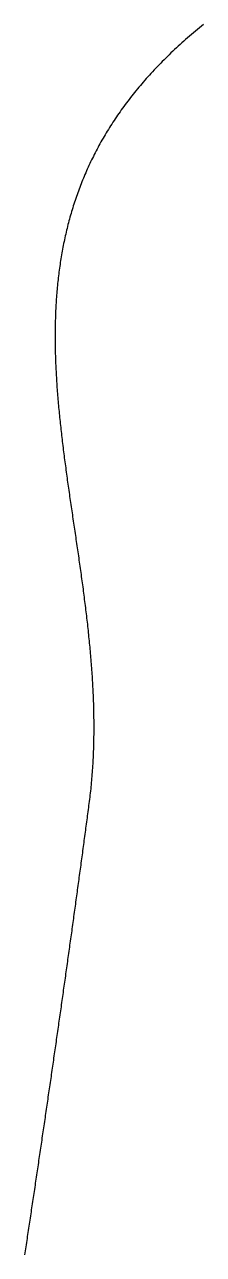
# Model space of a CAD drawing. Header units: metres. Extents: x -47 to 47, y -108 to 108.
# Drawn here: x -4.33 to 0, y -14.98 to 14.69 of the extents above; entities that cross this region are included whole.
import ezdxf

# ---------------------------------------------------------------- set-up
doc = ezdxf.new("R2010")
doc.units = ezdxf.units.M

msp = doc.modelspace()

# ---------------------------------------------------------------- linework, layer by layer
for points in [[(0, 14.689), (-0.05, 14.65), (-0.099, 14.61), (-0.148, 14.57), (-0.196, 14.53), (-0.244, 14.49), (-0.291, 14.45), (-0.338, 14.41), (-0.385, 14.369), (-0.431, 14.329), (-0.477, 14.289), (-0.522, 14.248), (-0.567, 14.208), (-0.612, 14.167), (-0.656, 14.127), (-0.7, 14.086), (-0.743, 14.046), (-0.786, 14.005), (-0.828, 13.964), (-0.871, 13.923), (-0.912, 13.882), (-0.954, 13.841), (-0.995, 13.8), (-1.035, 13.759), (-1.075, 13.718), (-1.115, 13.677), (-1.154, 13.636), (-1.193, 13.595), (-1.232, 13.553), (-1.27, 13.512), (-1.308, 13.471), (-1.346, 13.429), (-1.383, 13.388), (-1.419, 13.346), (-1.456, 13.304), (-1.492, 13.263), (-1.527, 13.221), (-1.562, 13.179), (-1.597, 13.137), (-1.632, 13.095), (-1.666, 13.054), (-1.7, 13.012), (-1.733, 12.969), (-1.766, 12.927), (-1.799, 12.885), (-1.831, 12.843), (-1.863, 12.801), (-1.895, 12.759), (-1.926, 12.716), (-1.957, 12.674), (-1.987, 12.631), (-2.018, 12.589), (-2.047, 12.546), (-2.077, 12.504), (-2.106, 12.461), (-2.135, 12.418), (-2.163, 12.376), (-2.192, 12.333), (-2.219, 12.29), (-2.247, 12.247), (-2.274, 12.204), (-2.301, 12.161), (-2.327, 12.118), (-2.353, 12.075), (-2.379, 12.032), (-2.405, 11.989), (-2.43, 11.946), (-2.455, 11.902), (-2.479, 11.859), (-2.504, 11.816), (-2.527, 11.772), (-2.551, 11.729), (-2.574, 11.685), (-2.597, 11.642), (-2.62, 11.598), (-2.642, 11.555), (-2.664, 11.511), (-2.686, 11.467), (-2.707, 11.424), (-2.729, 11.38), (-2.749, 11.336), (-2.77, 11.292), (-2.79, 11.248), (-2.81, 11.204), (-2.83, 11.16), (-2.849, 11.116), (-2.868, 11.072), (-2.887, 11.028), (-2.905, 10.983), (-2.923, 10.939), (-2.941, 10.895), (-2.959, 10.85), (-2.976, 10.806), (-2.993, 10.762), (-3.01, 10.717), (-3.026, 10.673), (-3.043, 10.628), (-3.059, 10.584), (-3.074, 10.539), (-3.09, 10.494), (-3.105, 10.449), (-3.12, 10.405), (-3.134, 10.36), (-3.148, 10.315), (-3.163, 10.27), (-3.176, 10.225), (-3.19, 10.18), (-3.203, 10.135), (-3.216, 10.09), (-3.229, 10.045), (-3.241, 10), (-3.254, 9.955), (-3.266, 9.91), (-3.277, 9.864), (-3.289, 9.819), (-3.3, 9.774), (-3.311, 9.728), (-3.322, 9.683), (-3.333, 9.637), (-3.343, 9.592), (-3.353, 9.546), (-3.363, 9.501), (-3.372, 9.455), (-3.382, 9.41), (-3.391, 9.364), (-3.4, 9.318), (-3.409, 9.272), (-3.417, 9.227), (-3.425, 9.181), (-3.433, 9.135), (-3.441, 9.089), (-3.449, 9.043), (-3.456, 8.997), (-3.463, 8.951), (-3.47, 8.905), (-3.477, 8.859), (-3.483, 8.813), (-3.489, 8.767), (-3.496, 8.721), (-3.501, 8.674), (-3.507, 8.628), (-3.513, 8.582), (-3.518, 8.535), (-3.523, 8.489), (-3.528, 8.443), (-3.532, 8.396), (-3.537, 8.35), (-3.541, 8.303), (-3.545, 8.257), (-3.549, 8.21), (-3.553, 8.163), (-3.556, 8.117), (-3.56, 8.07), (-3.563, 8.023), (-3.566, 7.977), (-3.569, 7.93), (-3.571, 7.883), (-3.574, 7.836), (-3.576, 7.789), (-3.578, 7.742), (-3.58, 7.695), (-3.582, 7.648), (-3.583, 7.601), (-3.584, 7.554), (-3.586, 7.507), (-3.587, 7.46), (-3.588, 7.413), (-3.588, 7.366), (-3.589, 7.319), (-3.589, 7.271), (-3.59, 7.224), (-3.59, 7.177), (-3.59, 7.129), (-3.589, 7.082), (-3.589, 7.035), (-3.589, 6.987), (-3.588, 6.94), (-3.587, 6.892), (-3.586, 6.845), (-3.585, 6.797), (-3.584, 6.75), (-3.583, 6.702), (-3.581, 6.655), (-3.579, 6.607), (-3.578, 6.559), (-3.576, 6.511), (-3.574, 6.464), (-3.572, 6.416), (-3.569, 6.368), (-3.567, 6.32), (-3.564, 6.272), (-3.562, 6.225), (-3.559, 6.177), (-3.556, 6.129), (-3.553, 6.081), (-3.55, 6.033), (-3.546, 5.985), (-3.543, 5.937), (-3.54, 5.889), (-3.536, 5.841), (-3.532, 5.792), (-3.529, 5.744), (-3.525, 5.696), (-3.521, 5.648), (-3.516, 5.6), (-3.512, 5.551), (-3.508, 5.503), (-3.503, 5.455), (-3.499, 5.407), (-3.494, 5.358), (-3.49, 5.31), (-3.485, 5.261), (-3.48, 5.213), (-3.475, 5.165), (-3.47, 5.116), (-3.465, 5.068), (-3.46, 5.019), (-3.454, 4.97), (-3.449, 4.922), (-3.443, 4.873), (-3.438, 4.825), (-3.432, 4.776), (-3.427, 4.727), (-3.421, 4.679), (-3.415, 4.63), (-3.409, 4.581), (-3.403, 4.533), (-3.397, 4.484), (-3.391, 4.435), (-3.385, 4.386), (-3.379, 4.337), (-3.372, 4.288), (-3.366, 4.24), (-3.36, 4.191), (-3.353, 4.142), (-3.347, 4.093), (-3.34, 4.044), (-3.333, 3.995), (-3.327, 3.946), (-3.32, 3.897), (-3.313, 3.848), (-3.307, 3.799), (-3.3, 3.75), (-3.293, 3.7), (-3.286, 3.651), (-3.279, 3.602), (-3.272, 3.553), (-3.265, 3.504), (-3.258, 3.455), (-3.251, 3.405), (-3.244, 3.356), (-3.237, 3.307), (-3.23, 3.258), (-3.222, 3.208), (-3.215, 3.159), (-3.208, 3.11), (-3.201, 3.06), (-3.194, 3.011), (-3.186, 2.962), (-3.179, 2.912), (-3.172, 2.863), (-3.164, 2.813), (-3.157, 2.764), (-3.15, 2.714), (-3.142, 2.665), (-3.135, 2.616), (-3.128, 2.566), (-3.12, 2.516), (-3.113, 2.467), (-3.106, 2.417), (-3.098, 2.368), (-3.091, 2.318), (-3.084, 2.269), (-3.076, 2.219), (-3.069, 2.169), (-3.062, 2.12), (-3.055, 2.07), (-3.047, 2.02), (-3.04, 1.971), (-3.033, 1.921), (-3.026, 1.871), (-3.018, 1.821), (-3.011, 1.772), (-3.004, 1.722), (-2.997, 1.672), (-2.99, 1.622), (-2.983, 1.573), (-2.976, 1.523), (-2.969, 1.473), (-2.962, 1.423), (-2.955, 1.373), (-2.948, 1.323), (-2.941, 1.274), (-2.934, 1.224), (-2.928, 1.174), (-2.921, 1.124), (-2.914, 1.074), (-2.908, 1.024), (-2.901, 0.974), (-2.895, 0.924), (-2.888, 0.874), (-2.882, 0.824), (-2.875, 0.774), (-2.869, 0.724), (-2.863, 0.674), (-2.857, 0.624), (-2.85, 0.574), (-2.844, 0.524), (-2.838, 0.474), (-2.832, 0.424), (-2.827, 0.374), (-2.821, 0.324), (-2.815, 0.274), (-2.809, 0.224), (-2.804, 0.174), (-2.798, 0.123), (-2.793, 0.073), (-2.787, 0.023), (-2.782, -0.027), (-2.777, -0.077), (-2.772, -0.127), (-2.767, -0.177), (-2.762, -0.228), (-2.757, -0.278), (-2.752, -0.328), (-2.748, -0.378), (-2.743, -0.428), (-2.739, -0.478), (-2.734, -0.529), (-2.73, -0.579), (-2.726, -0.629), (-2.722, -0.679), (-2.718, -0.729), (-2.714, -0.78), (-2.71, -0.83), (-2.706, -0.88), (-2.703, -0.93), (-2.699, -0.981), (-2.696, -1.031), (-2.693, -1.081), (-2.69, -1.131), (-2.687, -1.182), (-2.684, -1.232), (-2.681, -1.282), (-2.679, -1.333), (-2.676, -1.383), (-2.674, -1.433), (-2.672, -1.483), (-2.669, -1.534), (-2.667, -1.584), (-2.666, -1.634), (-2.664, -1.685), (-2.662, -1.735), (-2.661, -1.785), (-2.66, -1.836), (-2.658, -1.886), (-2.657, -1.936), (-2.656, -1.987), (-2.656, -2.037), (-2.655, -2.087), (-2.655, -2.138), (-2.654, -2.188), (-2.654, -2.238), (-2.654, -2.288), (-2.654, -2.339), (-2.655, -2.389), (-2.655, -2.439), (-2.656, -2.49), (-2.657, -2.54), (-2.658, -2.59), (-2.659, -2.641), (-2.66, -2.691), (-2.662, -2.741), (-2.663, -2.792), (-2.665, -2.842), (-2.667, -2.892), (-2.669, -2.943), (-2.671, -2.993), (-2.674, -3.043), (-2.677, -3.094), (-2.68, -3.144), (-2.683, -3.194), (-2.686, -3.245), (-2.689, -3.295), (-2.693, -3.345), (-2.697, -3.396), (-2.701, -3.446), (-2.705, -3.496), (-2.709, -3.546), (-2.714, -3.597), (-2.718, -3.647), (-2.723, -3.697), (-2.728, -3.748), (-2.734, -3.798), (-2.739, -3.848), (-2.745, -3.898), (-2.751, -3.949), (-2.757, -3.999), (-2.764, -4.049), (-2.77, -4.1)], [(0, 14.689), (0, 14.689)], [(-2.77, -4.1), (-2.777, -4.149), (-2.783, -4.199), (-2.79, -4.248), (-2.797, -4.298), (-2.803, -4.347), (-2.81, -4.397), (-2.817, -4.446), (-2.823, -4.496), (-2.83, -4.545), (-2.836, -4.595), (-2.843, -4.644), (-2.85, -4.694), (-2.856, -4.743), (-2.863, -4.793), (-2.87, -4.843), (-2.876, -4.892), (-2.883, -4.942), (-2.89, -4.991), (-2.896, -5.041), (-2.903, -5.09), (-2.91, -5.14), (-2.917, -5.189), (-2.923, -5.239), (-2.93, -5.288), (-2.937, -5.338), (-2.943, -5.387), (-2.95, -5.437), (-2.957, -5.486), (-2.964, -5.536), (-2.97, -5.585), (-2.977, -5.635), (-2.984, -5.685), (-2.991, -5.734), (-2.997, -5.784), (-3.004, -5.833), (-3.011, -5.883), (-3.018, -5.932), (-3.024, -5.982), (-3.031, -6.031), (-3.038, -6.081), (-3.045, -6.13), (-3.052, -6.18), (-3.058, -6.229), (-3.065, -6.279), (-3.072, -6.328), (-3.079, -6.378), (-3.086, -6.427), (-3.092, -6.477), (-3.099, -6.526), (-3.106, -6.576), (-3.113, -6.625), (-3.12, -6.675), (-3.127, -6.724), (-3.133, -6.774), (-3.14, -6.824), (-3.147, -6.873), (-3.154, -6.923), (-3.161, -6.972), (-3.168, -7.022), (-3.175, -7.071), (-3.182, -7.121), (-3.188, -7.17), (-3.195, -7.22), (-3.202, -7.269), (-3.209, -7.319), (-3.216, -7.368), (-3.223, -7.418), (-3.23, -7.467), (-3.237, -7.517), (-3.244, -7.566), (-3.251, -7.616), (-3.257, -7.665), (-3.264, -7.715), (-3.271, -7.764), (-3.278, -7.814), (-3.285, -7.863), (-3.292, -7.913), (-3.299, -7.962), (-3.306, -8.012), (-3.313, -8.061), (-3.32, -8.111), (-3.327, -8.16), (-3.334, -8.21), (-3.341, -8.259), (-3.348, -8.309), (-3.355, -8.358), (-3.362, -8.408), (-3.369, -8.457), (-3.376, -8.507), (-3.383, -8.556), (-3.39, -8.606), (-3.397, -8.655), (-3.404, -8.705), (-3.411, -8.754), (-3.418, -8.804), (-3.425, -8.853), (-3.432, -8.903), (-3.439, -8.953), (-3.446, -9.002), (-3.453, -9.052), (-3.46, -9.101), (-3.467, -9.151), (-3.475, -9.2), (-3.482, -9.25), (-3.489, -9.299), (-3.496, -9.349), (-3.503, -9.398), (-3.51, -9.448), (-3.517, -9.497), (-3.524, -9.547), (-3.531, -9.596), (-3.538, -9.646), (-3.545, -9.695), (-3.553, -9.745), (-3.56, -9.794), (-3.567, -9.844), (-3.574, -9.893), (-3.581, -9.943), (-3.588, -9.992), (-3.595, -10.042), (-3.602, -10.091), (-3.61, -10.141), (-3.617, -10.19), (-3.624, -10.239), (-3.631, -10.289), (-3.638, -10.338), (-3.645, -10.388), (-3.653, -10.437), (-3.66, -10.487), (-3.667, -10.536), (-3.674, -10.586), (-3.681, -10.635), (-3.688, -10.685), (-3.696, -10.734), (-3.703, -10.784), (-3.71, -10.833), (-3.717, -10.883), (-3.724, -10.932), (-3.732, -10.982), (-3.739, -11.031), (-3.746, -11.081), (-3.753, -11.13), (-3.761, -11.18), (-3.768, -11.229), (-3.775, -11.279), (-3.782, -11.328), (-3.789, -11.378), (-3.797, -11.427), (-3.804, -11.477), (-3.811, -11.526), (-3.818, -11.576), (-3.826, -11.625), (-3.833, -11.675), (-3.84, -11.724), (-3.848, -11.774), (-3.855, -11.823), (-3.862, -11.873), (-3.869, -11.922), (-3.877, -11.972), (-3.884, -12.021), (-3.891, -12.071), (-3.899, -12.12), (-3.906, -12.17), (-3.913, -12.219), (-3.921, -12.269), (-3.928, -12.318), (-3.935, -12.368), (-3.942, -12.417), (-3.95, -12.466), (-3.957, -12.516), (-3.964, -12.565), (-3.972, -12.615), (-3.979, -12.664), (-3.987, -12.714), (-3.994, -12.763), (-4.001, -12.813), (-4.009, -12.862), (-4.016, -12.912), (-4.023, -12.961), (-4.031, -13.011), (-4.038, -13.06), (-4.045, -13.11), (-4.053, -13.159), (-4.06, -13.209), (-4.068, -13.258), (-4.075, -13.308), (-4.082, -13.357), (-4.09, -13.407), (-4.097, -13.456), (-4.105, -13.506), (-4.112, -13.555), (-4.119, -13.604), (-4.127, -13.654), (-4.134, -13.703), (-4.142, -13.753), (-4.149, -13.802), (-4.157, -13.852), (-4.164, -13.901), (-4.171, -13.951), (-4.179, -14), (-4.186, -14.05), (-4.194, -14.099), (-4.201, -14.149), (-4.209, -14.198), (-4.216, -14.248), (-4.224, -14.297), (-4.231, -14.347), (-4.239, -14.396), (-4.246, -14.446), (-4.253, -14.495), (-4.261, -14.544), (-4.268, -14.594), (-4.276, -14.643), (-4.283, -14.693), (-4.291, -14.742), (-4.298, -14.792), (-4.306, -14.841), (-4.313, -14.891), (-4.321, -14.94), (-4.328, -14.99)]]:
    msp.add_lwpolyline(points)

doc.saveas('drawing.dxf')
